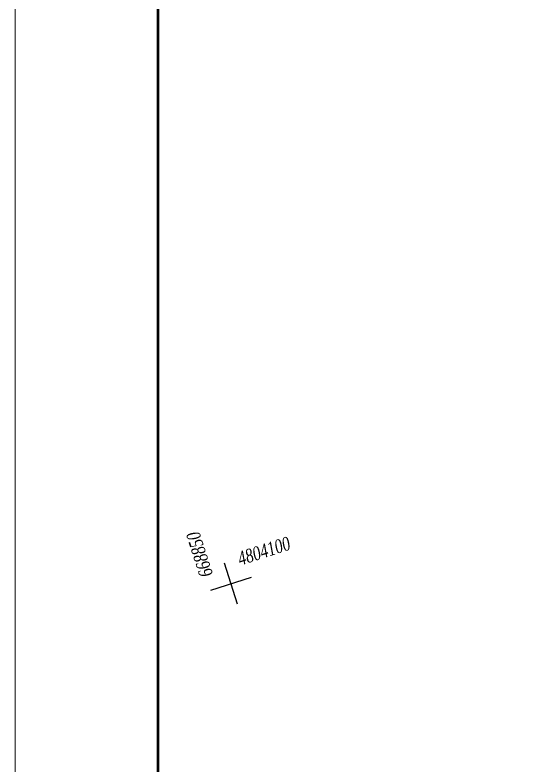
# Model space of a CAD drawing. Header units: millimetres. Extents: x 1353783 to 6492029790, y -7276956 to -512500.
# Drawn here: x 9936562 to 9943637, y -2812207 to -2801697 of the extents above; entities that cross this region are included whole.
import ezdxf

# ---------------------------------------------------------------- set-up
doc = ezdxf.new("R2010")
doc.units = ezdxf.units.MM
doc.linetypes.add('CONTI', pattern=[0])
doc.layers.get('0').update_dxf_attribs({"lineweight": 5})
doc.layers.add('SETKR', color=7, linetype='CONTI')
doc.layers.add('РЕЛЬЕФ', color=7, linetype='CONTI')
doc.layers.add('штамп', color=7, linetype='Continuous', lineweight=50)
doc.styles.add('SHRFT', font='', dxfattribs={"width": 0.75})
doc.styles.get('SHRFT').set_extended_font_data('Times New Roman Cyr', italic=True)

# ---------------------------------------------------------------- blocks, each defined once
blk = doc.blocks.new('BL_333')
at = {"color": 0}
for p, q in [((0, -3), (0, 3)), ((-3, 0), (3, 0))]:
    blk.add_line(p, q, dxfattribs=at)
blk = doc.blocks.new('оо')
at = {"layer": 'SETKR', "color": 9, "true_color": 0xc7c8ca, "xscale": 0.5000000000000001, "yscale": 0.5000000000000001, "zscale": 0.5000000000000001}
blk.add_blockref('BL_333', (222668.393, -3431558.732), dxfattribs=at)
at = {"layer": 'РЕЛЬЕФ', "color": 9, "true_color": 0xc7c8ca, "style": 'SHRFT', "width": 0.75}
blk.add_text('668850', height=0.95, rotation=90, dxfattribs=at).set_placement((222667.393, -3431557.732))
blk.add_text('4804100', height=0.95, dxfattribs=at).set_placement((222669.393, -3431557.732))

msp = doc.modelspace()

# ---------------------------------------------------------------- linework, layer by layer
at = {"layer": 'штамп', "linetype": 'Continuous', "lineweight": 18}
msp.add_lwpolyline([(10055462, -2780831), (9936562, -2780831), (9936562, -2864931), (10055462, -2864931)], close=True, dxfattribs=at)
at = {"layer": 'штамп', "linetype": 'Continuous', "lineweight": 50}
msp.add_lwpolyline([(9938562, -2781331), (10054962, -2781331), (10054962, -2864431), (9938562, -2864431)], close=True, dxfattribs=at)

# ---------------------------------------------------------------- block references
at = {"layer": 'РЕЛЬЕФ', "color": 240, "lineweight": 30, "true_color": 0xed1f24, "xscale": 200.0000000000001, "yscale": 200.0000000000001, "zscale": 200.0000000000001, "rotation": 17.80578495452471}
msp.add_blockref('оо', (-242329121, 637008728), dxfattribs=at)

doc.saveas('drawing.dxf')
